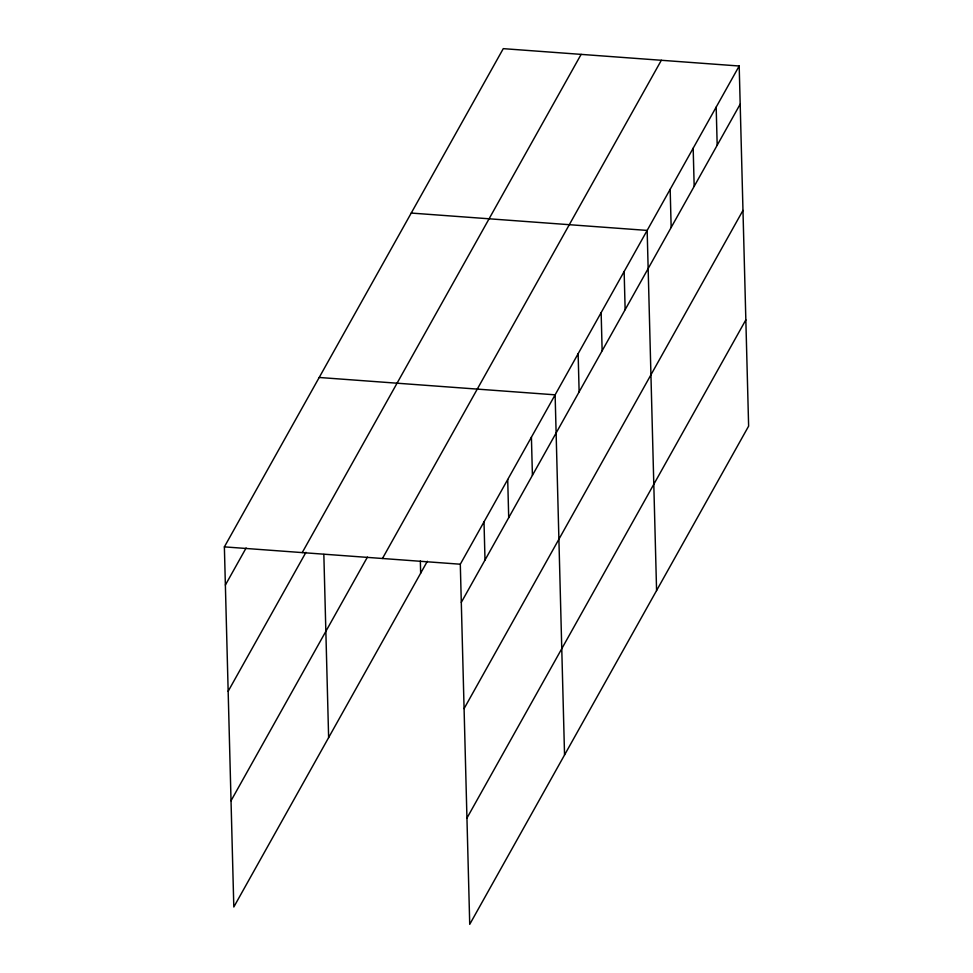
<?xml version="1.0" encoding="UTF-8"?>
<svg xmlns="http://www.w3.org/2000/svg" width="973" height="973" viewBox="0 0 973 973"><rect width="100%" height="100%" fill="white"/><g stroke="black" fill="none" stroke-linecap="round" stroke-linejoin="round"><path stroke-width="1.46" d="M427.354 561.251L233.812 906.994L224.374 546.875L503.272 48.65L739.188 66.006L748.626 426.125L469.728 924.35L460.302 564.218L739.188 66.006M225.383 585.028L246.12 547.981M302.226 552.603L581.124 54.379M228.156 691.28L305.948 552.323M231.027 800.755L367.417 557.103M382.45 558.502L661.336 60.277M461.299 602.384L740.185 104.16M464.072 708.636L742.971 210.411M466.943 818.098L745.841 319.886M411.238 213.063L647.154 230.419L656.58 590.538M319.205 377.475L555.121 394.831L564.547 754.951M224.374 546.875L460.302 564.218M716.177 107.103L717.186 145.269M693.177 148.212L694.175 186.366M670.166 189.309L671.163 227.475M624.143 271.516L625.14 309.682M601.144 312.625L602.141 350.779M578.132 353.722L579.13 391.888M531.416 437.181L532.413 475.335M507.711 479.531L508.709 517.685M484.007 521.869L485.004 560.034M420.348 561.044L420.664 573.194M323.839 554.428L328.631 737.607"/></g></svg>
